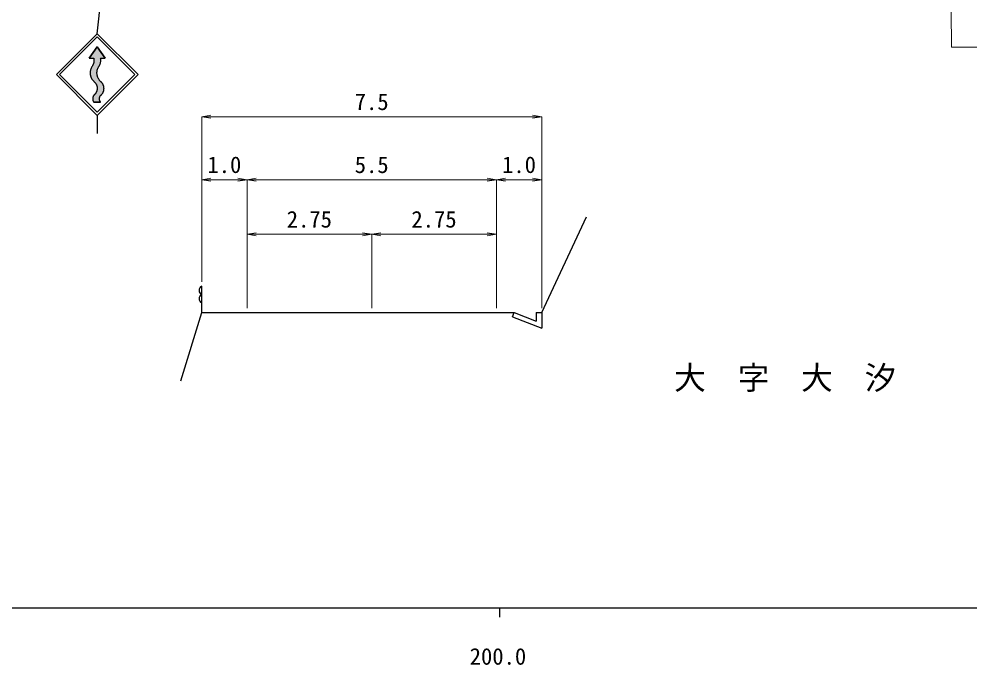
# Model space of a CAD drawing. Units: millimetres at full size, sheet at 1:1000, with parts at other scales. Extents: x 40000 to 680000, y 20000 to 380000.
# Drawn here: x 215014 to 319802, y 198715 to 269914 of the extents above; entities that cross this region are included whole.
import ezdxf
from ezdxf.enums import TextEntityAlignment as Align

# ---------------------------------------------------------------- set-up
doc = ezdxf.new("R2010")
doc.units = ezdxf.units.MM
doc.header["$LTSCALE"] = 1000
for name, color, linetype, lineweight in [('M-BGD', 7, 'Continuous', 25), ('M-STR-HTXT', 7, 'Continuous', 13), ('M-STR-STRC', 7, 'Continuous', 25), ('M-TTL-BAND', 7, 'Continuous', 25)]:
    doc.layers.add(name, color=color, linetype=linetype, lineweight=lineweight)
doc.layers.add('M-BMK-HTXT', color=7, linetype='Continuous')
doc.styles.add('ＭＳ ゴシック', font='')
doc.styles.get('ＭＳ ゴシック').set_extended_font_data('MS Gothic')

# ---------------------------------------------------------------- blocks, each defined once
blk = doc.blocks.new('open_arrow')
at = {"color": 0, "linetype": 'Continuous', "lineweight": -2}
blk.add_lwpolyline([(7.5, 1.25), (0, 0), (7.5, -1.25)], dxfattribs=at)

msp = doc.modelspace()

# ---------------------------------------------------------------- hatches: boundary and pattern name
at = {"layer": 'M-STR-STRC'}
msp.add_hatch(color=256, dxfattribs=at).paths.add_polyline_path([(223612, 263946), (223612, 263998), (223614, 264049), (223618, 264100), (223624, 264151), (223632, 264202), (223642, 264252), (223654, 264302), (223668, 264351), (223683, 264400), (223701, 264448), (223721, 264495), (223742, 264542), (223765, 264588), (223790, 264632), (223817, 264676), (223828, 264693), (223853, 264732), (223878, 264772), (223900, 264813), (223921, 264855), (223940, 264898), (223958, 264941), (223974, 264985), (223988, 265030), (224000, 265075), (224011, 265121), (224020, 265167), (224026, 265214), (224032, 265260), (224035, 265307), (224036, 265354), (224036, 265401), (224034, 265448), (224030, 265494), (224024, 265541), (224016, 265587), (224015, 265592), (224515, 265592), (223640, 266842), (222765, 265592), (223265, 265592), (223273, 265546), (223279, 265499), (223283, 265453), (223286, 265406), (223286, 265359), (223285, 265312), (223282, 265265), (223277, 265219), (223270, 265172), (223262, 265126), (223252, 265081), (223239, 265035), (223225, 264991), (223210, 264946), (223192, 264903), (223173, 264860), (223153, 264818), (223130, 264777), (223106, 264737), (223081, 264697), (223078, 264693), (223050, 264649), (223025, 264605), (223001, 264560), (222979, 264513), (222958, 264466), (222940, 264418), (222923, 264370), (222909, 264321), (222896, 264271), (222886, 264221), (222877, 264170), (222870, 264119), (222866, 264068), (222863, 264017), (222862, 263966), (222863, 263915), (222867, 263864), (222872, 263813), (222880, 263762), (222889, 263711), (222900, 263661), (222913, 263612), (222929, 263563), (222946, 263515), (222965, 263467), (222986, 263420), (223008, 263374), (223033, 263329), (223059, 263285), (223087, 263242), (223116, 263200), (223148, 263159), (223180, 263120), (223215, 263082), (223250, 263045), (223265, 263031), (223295, 263007), (223323, 262983), (223351, 262957), (223377, 262930), (223402, 262902), (223427, 262873), (223450, 262843), (223472, 262812), (223493, 262781), (223512, 262748), (223530, 262715), (223547, 262681), (223563, 262647), (223577, 262612), (223590, 262576), (223601, 262540), (223611, 262504), (223619, 262467), (223627, 262430), (223632, 262393), (223636, 262355), (223639, 262317), (223640, 262280), (223640, 262242), (223638, 262204), (223635, 262166), (223630, 262129), (223624, 262092), (223616, 262055), (223607, 262018), (223596, 261982), (223584, 261946), (223571, 261911), (223556, 261876), (223540, 261842), (223523, 261808), (223504, 261775), (223484, 261743), (223463, 261712), (223440, 261682), (223417, 261652), (223392, 261624), (223366, 261596), (223339, 261570), (223311, 261544), (223282, 261520), (223265, 261506), (223251, 261485), (223237, 261464), (223224, 261442), (223212, 261420), (223201, 261397), (223191, 261373), (223181, 261349), (223173, 261325), (223166, 261301), (223159, 261276), (223154, 261251), (223149, 261226), (223146, 261201), (223143, 261176), (223142, 261150), (223141, 261125), (223142, 261099), (223143, 261074), (223146, 261048), (223150, 261023), (223154, 260998), (223159, 260973), (223166, 260949), (223173, 260924), (223182, 260900), (223191, 260876), (223201, 260853), (223212, 260830), (223224, 260808), (223237, 260786), (223251, 260764), (223265, 260744), (224015, 260744), (223994, 260774), (223968, 260815), (223947, 260858), (223928, 260903), (223913, 260949), (223902, 260997), (223894, 261045), (223891, 261093), (223891, 261142), (223895, 261190), (223902, 261238), (223914, 261285), (223929, 261331), (223948, 261376), (223970, 261419), (223995, 261460), (224015, 261488), (224045, 261513), (224074, 261538), (224102, 261565), (224129, 261593), (224154, 261621), (224179, 261651), (224202, 261682), (224224, 261713), (224245, 261746), (224264, 261779), (224283, 261813), (224299, 261848), (224315, 261883), (224329, 261919), (224342, 261955), (224353, 261992), (224363, 262029), (224371, 262067), (224378, 262105), (224383, 262143), (224387, 262181), (224389, 262220), (224390, 262258), (224389, 262297), (224387, 262335), (224383, 262374), (224378, 262412), (224371, 262450), (224363, 262488), (224354, 262525), (224342, 262562), (224330, 262598), (224316, 262634), (224300, 262669), (224284, 262704), (224266, 262738), (224246, 262771), (224225, 262804), (224203, 262835), (224180, 262866), (224156, 262896), (224130, 262925), (224104, 262953), (224076, 262979), (224047, 263005), (224017, 263030), (224014, 263032), (223978, 263068), (223943, 263106), (223910, 263145), (223878, 263185), (223848, 263226), (223819, 263269), (223792, 263312), (223767, 263357), (223744, 263403), (223722, 263449), (223703, 263496), (223685, 263545), (223669, 263593), (223655, 263643), (223643, 263692), (223633, 263743), (223625, 263793), (223619, 263844), (223615, 263895)])

# ---------------------------------------------------------------- linework, layer by layer
at = {"layer": 'M-BGD'}
for p, q in [((235166, 237549), (235166, 240460)), ((269456, 237083), (269639, 237549)), ((269456, 237083), (272666, 235825)), ((269639, 237549), (272041, 236607)), ((272041, 237549), (272041, 236607)), ((272666, 237549), (272666, 235825))]:
    msp.add_line(p, q, dxfattribs=at)
for points in [[(272041, 237549), (272666, 237549), (277626, 248127)], [(232874, 230045), (235166, 237549), (240166, 237549), (253916, 237549), (267666, 237549), (269639, 237549)]]:
    msp.add_lwpolyline(points, dxfattribs=at)
for centre in [(235368, 240004), (235368, 239093)]:
    msp.add_arc(centre, 499, 113.87071, 246.12929, dxfattribs=at)
at = {"layer": 'M-STR-HTXT'}
for p, q in [((235166, 240960), (235166, 259145)), ((272666, 259144), (235166, 259144)), ((272666, 238049), (272666, 259145)), ((235166, 252201), (240166, 252201)), ((240166, 238049), (240166, 252202)), ((240166, 252201), (267666, 252201)), ((267666, 238049), (267666, 252202)), ((267666, 252201), (272666, 252201)), ((240166, 246188), (253916, 246188)), ((253916, 238049), (253916, 246189)), ((253916, 246188), (267666, 246188))]:
    msp.add_line(p, q, dxfattribs=at)
msp.add_lwpolyline([(317441, 314992), (317888, 266827), (354251, 266827)], dxfattribs=at)
at = {"layer": 'M-STR-STRC'}
for p, q in [((223641, 268294), (227041, 298334)), ((219141, 263794), (223641, 268294)), ((228141, 263793), (223641, 268294)), ((219494, 263794), (223641, 267940)), ((227788, 263793), (223641, 267940)), ((222765, 265592), (223640, 266842)), ((223640, 266842), (224515, 265592)), ((222765, 265592), (223265, 265592)), ((224015, 265592), (224515, 265592)), ((219141, 263794), (223641, 259293)), ((219494, 263794), (223641, 259647)), ((223641, 259293), (228141, 263793)), ((223641, 259647), (227788, 263793)), ((224015, 260744), (223265, 260744)), ((223641, 259293), (223641, 257293))]:
    msp.add_line(p, q, dxfattribs=at)
msp.add_lwpolyline([(223640, 266842), (222765, 265592), (223265, 265592), (223273, 265546), (223279, 265499), (223283, 265453), (223286, 265406), (223286, 265359), (223285, 265312), (223282, 265265), (223277, 265219), (223270, 265172), (223262, 265126), (223252, 265081), (223239, 265035), (223225, 264991), (223210, 264946), (223192, 264903), (223173, 264860), (223153, 264818), (223130, 264777), (223106, 264737), (223081, 264697), (223078, 264693), (223050, 264649), (223025, 264605), (223001, 264560), (222979, 264513), (222958, 264466), (222940, 264418), (222923, 264370), (222909, 264321), (222896, 264271), (222886, 264221), (222877, 264170), (222870, 264119), (222866, 264068), (222863, 264017), (222862, 263966), (222863, 263915), (222867, 263864), (222872, 263813), (222880, 263762), (222889, 263711), (222900, 263661), (222913, 263612), (222929, 263563), (222946, 263515), (222965, 263467), (222986, 263420), (223008, 263374), (223033, 263329), (223059, 263285), (223087, 263242), (223116, 263200), (223148, 263159), (223180, 263120), (223215, 263082), (223250, 263045), (223265, 263031), (223295, 263007), (223323, 262983), (223351, 262957), (223377, 262930), (223402, 262902), (223427, 262873), (223450, 262843), (223472, 262812), (223493, 262781), (223512, 262748), (223530, 262715), (223547, 262681), (223563, 262647), (223577, 262612), (223590, 262576), (223601, 262540), (223611, 262504), (223619, 262467), (223627, 262430), (223632, 262393), (223636, 262355), (223639, 262317), (223640, 262280), (223640, 262242), (223638, 262204), (223635, 262166), (223630, 262129), (223624, 262092), (223616, 262055), (223607, 262018), (223596, 261982), (223584, 261946), (223571, 261911), (223556, 261876), (223540, 261842), (223523, 261808), (223504, 261775), (223484, 261743), (223463, 261712), (223440, 261682), (223417, 261652), (223392, 261624), (223366, 261596), (223339, 261570), (223311, 261544), (223282, 261520), (223265, 261506), (223251, 261485), (223237, 261464), (223224, 261442), (223212, 261420), (223201, 261397), (223191, 261373), (223181, 261349), (223173, 261325), (223166, 261301), (223159, 261276), (223154, 261251), (223149, 261226), (223146, 261201), (223143, 261176), (223142, 261150), (223141, 261125), (223142, 261099), (223143, 261074), (223146, 261048), (223150, 261023), (223154, 260998), (223159, 260973), (223166, 260949), (223173, 260924), (223182, 260900), (223191, 260876), (223201, 260853), (223212, 260830), (223224, 260808), (223237, 260786), (223251, 260764), (223265, 260744), (224015, 260744), (224001, 260764), (223987, 260784), (223975, 260805), (223963, 260826), (223952, 260848), (223942, 260870), (223933, 260892), (223924, 260915), (223917, 260938), (223910, 260961), (223905, 260985), (223900, 261009), (223896, 261033), (223894, 261057), (223892, 261081), (223891, 261105), (223891, 261129), (223892, 261154), (223894, 261178), (223897, 261202), (223901, 261226), (223905, 261250), (223911, 261273), (223918, 261297), (223925, 261320), (223934, 261342), (223943, 261365), (223953, 261387), (223964, 261408), (223976, 261430), (223989, 261450), (224002, 261470), (224015, 261488), (224045, 261513), (224074, 261538), (224102, 261565), (224129, 261593), (224154, 261621), (224179, 261651), (224202, 261682), (224224, 261713), (224245, 261746), (224264, 261779), (224283, 261813), (224299, 261848), (224315, 261883), (224329, 261919), (224342, 261955), (224353, 261992), (224363, 262029), (224371, 262067), (224378, 262105), (224383, 262143), (224387, 262181), (224389, 262220), (224390, 262258), (224389, 262297), (224387, 262335), (224383, 262374), (224378, 262412), (224371, 262450), (224363, 262488), (224354, 262525), (224342, 262562), (224330, 262598), (224316, 262634), (224300, 262669), (224284, 262704), (224266, 262738), (224246, 262771), (224225, 262804), (224203, 262835), (224180, 262866), (224156, 262896), (224130, 262925), (224104, 262953), (224076, 262979), (224047, 263005), (224017, 263030), (224014, 263032), (223978, 263068), (223943, 263106), (223910, 263145), (223878, 263185), (223848, 263226), (223819, 263269), (223792, 263312), (223767, 263357), (223744, 263403), (223722, 263449), (223703, 263496), (223685, 263545), (223669, 263593), (223655, 263643), (223643, 263692), (223633, 263743), (223625, 263793), (223619, 263844), (223615, 263895), (223612, 263946), (223612, 263998), (223614, 264049), (223618, 264100), (223624, 264151), (223632, 264202), (223642, 264252), (223654, 264302), (223668, 264351), (223683, 264400), (223701, 264448), (223721, 264495), (223742, 264542), (223765, 264588), (223790, 264632), (223817, 264676), (223828, 264693), (223853, 264732), (223878, 264772), (223900, 264813), (223921, 264855), (223940, 264898), (223958, 264941), (223974, 264985), (223988, 265030), (224000, 265075), (224011, 265121), (224020, 265167), (224026, 265214), (224032, 265260), (224035, 265307), (224036, 265354), (224036, 265401), (224034, 265448), (224030, 265494), (224024, 265541), (224016, 265587), (224015, 265592), (224515, 265592)], close=True, dxfattribs=at)
at = {"layer": 'M-TTL-BAND'}
for p, q in [((40000, 205000), (579000, 205000)), ((268000, 205000), (268000, 204000))]:
    msp.add_line(p, q, dxfattribs=at)

# ---------------------------------------------------------------- block references
at = {"layer": 'M-STR-HTXT', "xscale": 133, "yscale": 133}
for p in [(235166, 259144), (235166, 252201), (240166, 252201), (267666, 252201), (240166, 246188), (253916, 246188)]:
    msp.add_blockref('open_arrow', p, dxfattribs=at)
at = {"layer": 'M-STR-HTXT', "xscale": 133, "yscale": 133, "rotation": 180}
for p in [(272666, 259144), (240166, 252201), (267666, 252201), (272666, 252201), (253916, 246188), (267666, 246188)]:
    msp.add_blockref('open_arrow', p, dxfattribs=at)

# ---------------------------------------------------------------- texts
at = {"layer": 'M-BMK-HTXT', "style": 'ＭＳ ゴシック'}
msp.add_text('大\u3000字\u3000大\u3000汐', height=2566, dxfattribs=at).set_placement((299532, 230368), align=Align.MIDDLE_CENTER)
at = {"layer": 'M-STR-HTXT', "style": 'ＭＳ ゴシック'}
for s, p in [('7.5', (253916, 259331)), ('1.0', (237666, 252388)), ('5.5', (253916, 252388)), ('1.0', (270166, 252388)), ('2.75', (247041, 246376)), ('2.75', (260791, 246376))]:
    msp.add_text(s, height=1833, dxfattribs=at).set_placement(p, align=Align.BOTTOM_CENTER)
at = {"layer": 'M-TTL-BAND', "style": 'ＭＳ ゴシック'}
msp.add_text('200.0', height=1833, dxfattribs=at).set_placement((267844, 198195), align=Align.BOTTOM_CENTER)

doc.saveas('drawing.dxf')
